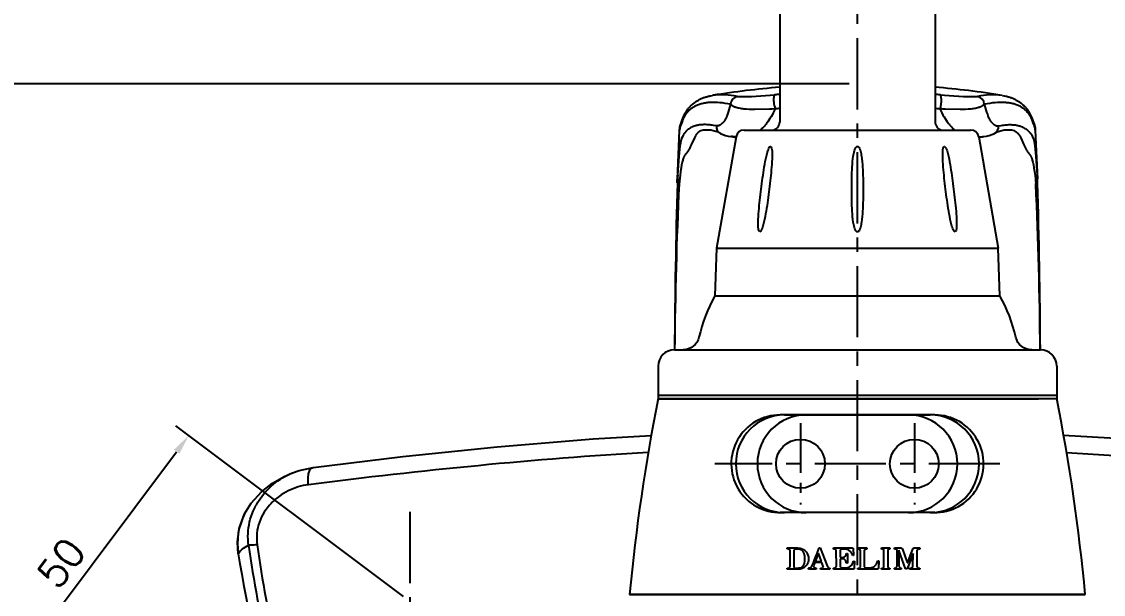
# Model space of a CAD drawing. Extents: x 9368 to 9962, y -5388 to -4968.
# Drawn here: x 9446.9 to 9579.9, y -5213.6 to -5143.2 of the extents above; entities that cross this region are included whole.
import ezdxf

# ---------------------------------------------------------------- set-up
doc = ezdxf.new("R2010")
doc.units = 0
doc.header["$LTSCALE"] = 7
doc.header["$MEASUREMENT"] = 0
doc.linetypes.add('CENTER', pattern=[2, 1.25, -0.25, 0.25, -0.25])
doc.layers.get('0').update_dxf_attribs({"color": 2, "linetype": 'CONTINUOUS'})
for name, color, linetype in [('CL', 1, 'CENTER'), ('D', 2, 'CONTINUOUS'), ('DWG', 7, 'CONTINUOUS'), ('Make2D 표시선', 7, 'CONTINUOUS'), ('Make2D 표시선 - Tangent', 7, 'CONTINUOUS')]:
    doc.layers.add(name, color=color, linetype=linetype)
doc.styles.add('GHS', font='ROMANS.shx', dxfattribs={"bigfont": 'GHS.shx'})

# ---------------------------------------------------------------- blocks, each defined once
blk = doc.blocks.new('A$C23D82774')
at = {"color": 2}
for p, q in [((0, 2.2), (1.06, 2.2)), ((0, 2.1), (0, 2.2)), ((0.15, 2.09), (0, 2.1)), ((0.24, 2.07), (0.15, 2.09)), ((0.28, 2.01), (0.24, 2.07)), ((0.3, 1.93), (0.28, 2.01)), ((0.3, 0.27), (0.3, 1.93)), ((0.71, 2), (0.69, 1.94)), ((0.69, 1.94), (0.69, 0.25)), ((0.75, 2.05), (0.71, 2)), ((0.83, 2.07), (0.75, 2.05)), ((0.88, 2.07), (0.83, 2.07)), ((0.94, 2.07), (0.88, 2.07)), ((0.98, 2.07), (0.94, 2.07)), ((1.13, 2.07), (0.98, 2.07)), ((1.06, 2.2), (1.2, 2.19)), ((1.29, 2.06), (1.13, 2.07)), ((1.2, 2.19), (1.33, 2.17)), ((1.42, 2.02), (1.29, 2.06)), ((1.33, 2.17), (1.46, 2.14)), ((1.52, 1.97), (1.42, 2.02)), ((1.46, 2.14), (1.58, 2.09)), ((1.6, 1.91), (1.52, 1.97)), ((1.58, 2.09), (1.69, 2.04)), ((1.67, 1.83), (1.6, 1.91)), ((1.77, 1.61), (1.67, 1.83)), ((1.69, 2.04), (1.79, 1.97)), ((1.82, 1.33), (1.77, 1.61)), ((1.79, 1.97), (1.91, 1.87)), ((1.83, 1.09), (1.82, 1.33)), ((1.91, 1.87), (2.01, 1.75)), ((2.01, 1.75), (2.09, 1.61)), ((2.09, 1.61), (2.16, 1.46)), ((2.16, 1.46), (2.2, 1.28)), ((2.2, 1.28), (2.21, 1.09)), ((2.85, 0.98), (2.98, 1.31)), ((3.24, 1.65), (2.91, 0.79)), ((2.98, 1.31), (3.11, 1.64)), ((3.11, 1.64), (3.23, 1.95)), ((3.23, 1.95), (3.33, 2.23)), ((3.57, 0.79), (3.24, 1.65)), ((3.33, 2.23), (3.42, 2.23)), ((3.42, 2.23), (4.16, 0.33)), ((4.81, 2.2), (6.8, 2.2)), ((4.81, 2.09), (4.81, 2.2)), ((4.97, 2.09), (4.81, 2.09)), ((5.03, 2.07), (4.97, 2.09)), ((5.08, 2.02), (5.03, 2.07)), ((5.1, 1.95), (5.08, 2.02)), ((5.11, 0.3), (5.1, 1.95)), ((5.51, 2.02), (5.5, 1.96)), ((5.5, 1.96), (5.5, 1.29)), ((5.5, 1.29), (5.51, 1.25)), ((5.56, 2.06), (5.51, 2.02)), ((5.51, 1.25), (5.55, 1.22)), ((5.55, 1.22), (5.59, 1.2)), ((5.64, 2.08), (5.56, 2.06)), ((5.59, 1.2), (5.7, 1.2)), ((6, 2.08), (5.64, 2.08)), ((5.7, 1.2), (5.91, 1.25)), ((5.91, 1.25), (6.09, 1.38)), ((6.37, 2), (6, 2.08)), ((6.09, 1.38), (6.17, 1.61)), ((6.17, 1.61), (6.26, 1.61)), ((6.26, 1.61), (6.26, 0.63)), ((6.65, 1.77), (6.37, 2)), ((6.83, 1.42), (6.65, 1.77)), ((6.8, 2.2), (6.84, 2.19)), ((6.91, 1.42), (6.83, 1.42)), ((6.84, 2.19), (6.86, 2.17)), ((6.86, 2.17), (6.87, 2.14)), ((6.87, 2.14), (6.91, 1.42)), ((7.35, 2.09), (7.35, 2.2)), ((7.35, 2.2), (8.28, 2.2)), ((7.46, 2.09), (7.35, 2.09)), ((7.54, 2.07), (7.46, 2.09)), ((7.6, 2), (7.54, 2.07)), ((7.63, 1.9), (7.6, 2)), ((7.63, 0.29), (7.63, 1.9)), ((8.03, 1.99), (8.02, 1.92)), ((8.02, 1.92), (8.02, 0.33)), ((8.08, 2.06), (8.03, 1.99)), ((8.17, 2.09), (8.08, 2.06)), ((8.28, 2.09), (8.17, 2.09)), ((8.28, 2.2), (8.28, 2.09)), ((9.81, 2.09), (9.81, 2.2)), ((9.81, 2.2), (10.69, 2.2)), ((9.93, 2.09), (9.81, 2.09)), ((10, 2.07), (9.93, 2.09)), ((10.04, 2.02), (10, 2.07)), ((10.06, 1.96), (10.04, 2.02)), ((10.06, 0.29), (10.06, 1.96)), ((10.48, 2.03), (10.46, 1.97)), ((10.46, 1.97), (10.46, 0.26)), ((10.52, 2.07), (10.48, 2.03)), ((10.58, 2.09), (10.52, 2.07)), ((10.69, 2.09), (10.58, 2.09)), ((10.69, 2.2), (10.69, 2.09)), ((11.16, 2.09), (11.16, 2.2)), ((11.16, 2.2), (11.82, 2.2)), ((11.24, 2.09), (11.16, 2.09)), ((11.34, 2.07), (11.24, 2.09)), ((11.42, 2.01), (11.34, 2.07)), ((11.45, 1.89), (11.42, 2.01)), ((11.45, 0.39), (11.45, 1.89)), ((12.31, 0.04), (11.61, 1.97)), ((11.61, 1.97), (11.61, 1.97)), ((11.61, 1.97), (11.61, 0.64)), ((11.82, 2.2), (11.89, 2.19)), ((11.89, 2.19), (11.94, 2.15)), ((11.94, 2.15), (11.99, 2.09)), ((11.99, 2.09), (12.48, 0.69)), ((13.09, 1.64), (12.47, 0.04)), ((12.53, 0.7), (12.71, 1.16)), ((12.71, 1.16), (12.89, 1.62)), ((12.89, 1.62), (13.05, 2.09)), ((13.05, 2.09), (13.08, 2.14)), ((13.08, 2.14), (13.13, 2.18)), ((13.08, 0.31), (13.09, 1.63)), ((13.09, 1.63), (13.09, 1.64)), ((13.13, 2.18), (13.19, 2.2)), ((13.19, 2.2), (13.78, 2.2)), ((13.51, 1.99), (13.48, 1.9)), ((13.48, 1.9), (13.48, 0.31)), ((13.57, 2.06), (13.51, 1.99)), ((13.67, 2.09), (13.57, 2.06)), ((13.78, 2.09), (13.67, 2.09)), ((13.78, 2.2), (13.78, 2.09)), ((0.01, 0), (0.01, 0.11)), ((0.01, 0.11), (0.14, 0.11)), ((0.14, 0.11), (0.21, 0.13)), ((0.21, 0.13), (0.27, 0.19)), ((0.27, 0.19), (0.3, 0.27)), ((0.69, 0.25), (0.7, 0.18)), ((0.7, 0.18), (0.73, 0.14)), ((0.73, 0.14), (0.78, 0.11)), ((0.78, 0.11), (0.85, 0.11)), ((0.85, 0.11), (0.95, 0.11)), ((0.95, 0.11), (1.06, 0.11)), ((1.16, 0), (1, 0)), ((1.06, 0.11), (1.21, 0.12)), ((1.33, 0.01), (1.16, 0)), ((1.21, 0.12), (1.35, 0.14)), ((1.49, 0.04), (1.33, 0.01)), ((1.35, 0.14), (1.47, 0.18)), ((1.47, 0.18), (1.57, 0.23)), ((1.62, 0.09), (1.49, 0.04)), ((1.57, 0.23), (1.65, 0.3)), ((1.73, 0.15), (1.62, 0.09)), ((1.65, 0.3), (1.71, 0.38)), ((1.71, 0.38), (1.79, 0.59)), ((1.84, 0.23), (1.73, 0.15)), ((1.79, 0.59), (1.83, 0.86)), ((1.83, 0.86), (1.83, 1.09)), ((1.95, 0.33), (1.84, 0.23)), ((2.04, 0.45), (1.95, 0.33)), ((2.12, 0.59), (2.04, 0.45)), ((2.17, 0.74), (2.12, 0.59)), ((2.2, 0.9), (2.17, 0.74)), ((2.21, 1.09), (2.2, 0.9)), ((2.21, 0.11), (2.28, 0.12)), ((2.21, 0), (2.21, 0.11)), ((2.28, 0.12), (2.36, 0.14)), ((2.36, 0.14), (2.42, 0.16)), ((2.42, 0.16), (2.5, 0.22)), ((2.5, 0.22), (2.56, 0.29)), ((2.56, 0.29), (2.61, 0.38)), ((2.61, 0.38), (2.73, 0.67)), ((2.73, 0.67), (2.85, 0.98)), ((2.87, 0.68), (2.75, 0.35)), ((2.75, 0.35), (2.76, 0.22)), ((2.76, 0.22), (2.86, 0.14)), ((2.86, 0.14), (3.01, 0.11)), ((3.6, 0.68), (2.87, 0.68)), ((2.91, 0.79), (3.57, 0.79)), ((3.01, 0.11), (3.01, 0)), ((3.46, 0), (3.46, 0.11)), ((3.46, 0.11), (3.66, 0.11)), ((3.75, 0.27), (3.6, 0.68)), ((3.66, 0.11), (3.72, 0.13)), ((3.72, 0.13), (3.76, 0.19)), ((3.76, 0.19), (3.75, 0.27)), ((4.16, 0.33), (4.21, 0.21)), ((4.21, 0.21), (4.28, 0.14)), ((4.28, 0.14), (4.42, 0.11)), ((4.42, 0.11), (4.42, 0)), ((4.81, 0.11), (4.95, 0.12)), ((4.81, 0), (4.81, 0.11)), ((4.95, 0.12), (5.06, 0.17)), ((5.06, 0.17), (5.11, 0.3)), ((5.51, 1.04), (5.5, 1)), ((5.5, 1), (5.5, 0.42)), ((5.5, 0.42), (5.5, 0.36)), ((5.5, 0.36), (5.5, 0.3)), ((5.5, 0.3), (5.51, 0.26)), ((5.54, 1.07), (5.51, 1.04)), ((5.51, 0.26), (5.54, 0.19)), ((5.59, 1.08), (5.54, 1.07)), ((5.54, 0.19), (5.6, 0.14)), ((5.7, 1.08), (5.59, 1.08)), ((5.6, 0.14), (5.68, 0.13)), ((5.68, 0.13), (5.81, 0.12)), ((5.93, 1.02), (5.7, 1.08)), ((5.81, 0.12), (6.01, 0.13)), ((6.1, 0.86), (5.93, 1.02)), ((6.01, 0.13), (6.16, 0.13)), ((6.16, 0.63), (6.1, 0.86)), ((6.26, 0.63), (6.16, 0.63)), ((6.16, 0.13), (6.45, 0.22)), ((6.45, 0.22), (6.75, 0.46)), ((6.75, 0.46), (6.9, 0.83)), ((6.9, 0.83), (7.01, 0.83)), ((6.93, 0.01), (6.9, 0)), ((6.96, 0.04), (6.93, 0.01)), ((6.98, 0.09), (6.96, 0.04)), ((7.01, 0.83), (6.98, 0.09)), ((7.35, 0), (7.35, 0.11)), ((7.35, 0.11), (7.48, 0.11)), ((7.48, 0.11), (7.55, 0.14)), ((7.55, 0.14), (7.61, 0.2)), ((7.61, 0.2), (7.63, 0.29)), ((8.02, 0.33), (8.02, 0.24)), ((8.02, 0.24), (8.06, 0.16)), ((8.06, 0.16), (8.17, 0.13)), ((8.17, 0.13), (8.68, 0.12)), ((8.68, 0.12), (9.02, 0.25)), ((9.02, 0.25), (9.3, 0.53)), ((9.3, 0.53), (9.43, 0.88)), ((9.44, 0.01), (9.4, 0)), ((9.43, 0.88), (9.52, 0.88)), ((9.47, 0.03), (9.44, 0.01)), ((9.48, 0.08), (9.47, 0.03)), ((9.52, 0.88), (9.48, 0.08)), ((9.81, 0), (9.81, 0.11)), ((9.81, 0.11), (9.93, 0.11)), ((9.93, 0.11), (10.02, 0.15)), ((10.02, 0.15), (10.05, 0.22)), ((10.05, 0.22), (10.06, 0.29)), ((10.46, 0.26), (10.47, 0.18)), ((10.47, 0.18), (10.51, 0.13)), ((10.51, 0.13), (10.58, 0.11)), ((10.58, 0.11), (10.69, 0.11)), ((10.69, 0.11), (10.69, 0)), ((11.15, 0.11), (11.31, 0.15)), ((11.15, 0), (11.15, 0.11)), ((11.31, 0.15), (11.41, 0.25)), ((11.41, 0.25), (11.45, 0.39)), ((11.61, 0.64), (11.61, 0.37)), ((11.61, 0.37), (11.65, 0.24)), ((11.65, 0.24), (11.74, 0.15)), ((11.74, 0.15), (11.86, 0.11)), ((11.86, 0.11), (11.86, 0)), ((12.47, 0.04), (12.31, 0.04)), ((12.48, 0.69), (12.53, 0.7)), ((12.72, 0), (12.72, 0.11)), ((12.72, 0.11), (12.85, 0.11)), ((12.85, 0.11), (12.97, 0.13)), ((12.97, 0.13), (13.05, 0.19)), ((13.05, 0.19), (13.08, 0.31)), ((13.48, 0.31), (13.51, 0.2)), ((13.51, 0.2), (13.57, 0.13)), ((13.57, 0.13), (13.67, 0.11)), ((13.67, 0.11), (13.79, 0.11)), ((13.79, 0.11), (13.79, 0)), ((1, 0), (0.01, 0)), ((3.01, 0), (2.21, 0)), ((4.42, 0), (3.46, 0)), ((5.51, 0), (4.81, 0)), ((6.2, 0), (5.51, 0)), ((6.9, 0), (6.2, 0)), ((9.4, 0), (7.35, 0)), ((10.69, 0), (9.81, 0)), ((11.86, 0), (11.15, 0)), ((13.79, 0), (12.72, 0))]:
    blk.add_line(p, q, dxfattribs=at)

msp = doc.modelspace()

# ---------------------------------------------------------------- linework, layer by layer
at = {"layer": 'CL'}
for p, q in [((9549.67, -5266.02), (9549.67, -5123.54)), ((9567.18, -5197.56), (9532.16, -5197.56)), ((9494.67, -5203.46), (9494.67, -5225.46))]:
    msp.add_line(p, q, dxfattribs=at)
at = {"layer": 'CL', "ltscale": 0.7}
for p, q in [((9542.67, -5192.56), (9542.67, -5202.56)), ((9556.67, -5192.56), (9556.67, -5202.56))]:
    msp.add_line(p, q, dxfattribs=at)
at = {"layer": 'D'}
for q in [(9416.98, -5150.89), (9427.85, -5150.89)]:
    msp.add_line((9548.67, -5150.89), q, dxfattribs=at)
at = {"layer": 'DWG'}
for p, q in [((9540.12, -5134.06), (9540.12, -5155.57)), ((9559.22, -5134.06), (9559.22, -5155.57)), ((9535.74, -5156.56), (9549.67, -5156.56)), ((9549.67, -5156.56), (9563.59, -5156.56)), ((9534.76, -5157.38), (9532.35, -5171.06)), ((9564.58, -5157.38), (9566.99, -5171.06)), ((9532.35, -5171.06), (9532.14, -5176.92)), ((9532.35, -5171.06), (9549.67, -5171.06)), ((9549.67, -5171.06), (9566.99, -5171.06)), ((9567.19, -5176.92), (9566.99, -5171.06)), ((9532.14, -5176.92), (9549.67, -5176.92)), ((9549.67, -5176.92), (9567.19, -5176.92)), ((9527.17, -5183.56), (9549.67, -5183.56)), ((9549.67, -5183.56), (9572.17, -5183.56)), ((9525.17, -5185.56), (9525.17, -5189.56)), ((9574.17, -5185.56), (9574.17, -5189.56)), ((9574.17, -5189.16), (9525.17, -5189.16)), ((9525.17, -5189.56), (9549.67, -5189.56)), ((9574.17, -5189.56), (9525.17, -5189.56)), ((9549.67, -5189.56), (9526.68, -5189.56)), ((9559.18, -5191.56), (9540.16, -5191.56)), ((9540.72, -5191.56), (9558.62, -5191.56)), ((9517.2, -5194.51), (9524.32, -5194.08)), ((9582.14, -5194.51), (9575.02, -5194.08)), ((9479.21, -5199.13), (9480.24, -5198.67)), ((9480.22, -5198.67), (9480.24, -5198.67)), ((9482.75, -5198), (9482.75, -5198)), ((9474.34, -5203.71), (9474.34, -5203.71)), ((9559.18, -5203.56), (9540.16, -5203.56)), ((9558.62, -5203.56), (9540.72, -5203.56)), ((9473.56, -5208.61), (9473.56, -5208.61)), ((9521.67, -5213.6), (9577.67, -5213.6)), ((9577.67, -5213.6), (9521.67, -5213.6))]:
    msp.add_line(p, q, dxfattribs=at)
at = {"layer": 'DWG', "color": 7, "linetype": 'Continuous'}
msp.add_line((9527.42, -5189.56), (9571.92, -5189.56), dxfattribs=at)
at = {"layer": 'DWG', "color": 2}
for p, q in [((9493.87, -5213.86), (9465.88, -5192.88)), ((9438.98, -5232.09), (9465.98, -5196.08))]:
    msp.add_line(p, q, dxfattribs=at)
at = {"layer": 'DWG'}
for points in [[(9482.75, -5198), (9493.8, -5196.67), (9505.4, -5195.48), (9517.2, -5194.51)], [(9474.34, -5203.71), (9475.14, -5202.41), (9476.41, -5201.01), (9477.78, -5199.95), (9479.21, -5199.13)], [(9480.22, -5198.67), (9481.04, -5198.37), (9482.75, -5198)], [(9473.56, -5208.61), (9473.47, -5207.2), (9473.68, -5205.49), (9474.34, -5203.71)]]:
    msp.add_lwpolyline(points, dxfattribs=at)
for centre in [(9542.67, -5197.56), (9556.67, -5197.56)]:
    msp.add_circle(centre, 3, dxfattribs=at)
for centre, radius, start, end in [((9535.74, -5157.56), 1, 90, 170), ((9539.12, -5155.56), 1, 275.2494, 0.2403), ((9560.22, -5155.56), 1, 179.7597, 264.7506), ((9563.59, -5157.56), 1, 10, 90), ((9549.67, -5186.56), 20, 151.1948, 166.8634), ((9549.67, -5186.56), 20, 13.1366, 28.8052), ((9527.17, -5185.56), 2, 90, 180), ((9572.17, -5185.56), 2, 0, 90), ((9758.9, -5235.89), 238.28, 168.7874, 174.6316), ((9340.44, -5235.89), 238.28, 5.3684, 11.2126), ((9540.16, -5197.56), 6, 90, 271.1491), ((9540.72, -5197.56), 6, 90, 270), ((9543.37, -5197.56), 6, 90, 270), ((9555.96, -5197.56), 6, 270, 90), ((9558.62, -5197.56), 6, 270, 90), ((9559.18, -5197.56), 6, 268.8509, 90), ((9481.5, -5207.35), 8.03, 153.0724, 188.9999), ((9632.54, -5185.48), 159.24, 187.9661, 192.7368), ((9630.92, -5185.76), 156.55, 187.9839, 192.8421), ((9614.59, -5186.39), 142.76, 188.9514, 197.1252)]:
    msp.add_arc(centre, radius, start, end, dxfattribs=at)
at = {"layer": 'DWG', "extrusion": (0, 0, -1)}
for centre, start, end in [((-9528.24, -5181.56), 193.1366, 270), ((-9571.09, -5181.56), 270, 346.8634)]:
    msp.add_arc(centre, 2, start, end, dxfattribs=at)
at = {"layer": 'DWG'}
for points, knots in [([(9537.67, -5169.07), (9537.75, -5169.07), (9537.82, -5168.95), (9537.92, -5168.74), (9537.96, -5168.64), (9538.07, -5168.31), (9538.13, -5168.09), (9538.28, -5167.42), (9538.37, -5166.97), (9538.6, -5165.62), (9538.72, -5164.72), (9538.94, -5162.92), (9539.04, -5162.02), (9539.15, -5160.67), (9539.18, -5160.22), (9539.19, -5159.55), (9539.19, -5159.33), (9539.16, -5159.01), (9539.15, -5158.9), (9539.1, -5158.69), (9539.07, -5158.57), (9538.91, -5158.55), (9538.84, -5158.67), (9538.74, -5158.88), (9538.7, -5158.98), (9538.59, -5159.31), (9538.54, -5159.53), (9538.38, -5160.2), (9538.3, -5160.65), (9538.07, -5162), (9537.95, -5162.91), (9537.73, -5164.72), (9537.62, -5165.62), (9537.51, -5166.97), (9537.48, -5167.42), (9537.47, -5168.09), (9537.47, -5168.31), (9537.49, -5168.64), (9537.51, -5168.75), (9537.55, -5168.95), (9537.59, -5169.07), (9537.67, -5169.07)], [0, 0, 0, 0, 0.015625, 0.015625, 0.03125, 0.03125, 0.0625, 0.0625, 0.125, 0.125, 0.25, 0.25, 0.375, 0.375, 0.4375, 0.4375, 0.46875, 0.46875, 0.484375, 0.484375, 0.5, 0.5, 0.515625, 0.515625, 0.53125, 0.53125, 0.5625, 0.5625, 0.625, 0.625, 0.75, 0.75, 0.875, 0.875, 0.9375, 0.9375, 0.96875, 0.96875, 0.984375, 0.984375, 1, 1, 1, 1]), ([(9549.67, -5169.07), (9549.79, -5169.07), (9549.86, -5168.95), (9549.96, -5168.74), (9550, -5168.64), (9550.09, -5168.31), (9550.14, -5168.09), (9550.24, -5167.42), (9550.28, -5166.97), (9550.36, -5165.62), (9550.37, -5164.72), (9550.37, -5162.92), (9550.36, -5162.02), (9550.28, -5160.67), (9550.24, -5160.22), (9550.14, -5159.55), (9550.09, -5159.33), (9550, -5159.01), (9549.96, -5158.9), (9549.87, -5158.69), (9549.8, -5158.57), (9549.57, -5158.55), (9549.49, -5158.67), (9549.38, -5158.88), (9549.34, -5158.98), (9549.25, -5159.31), (9549.2, -5159.53), (9549.1, -5160.2), (9549.06, -5160.65), (9548.98, -5162), (9548.97, -5162.91), (9548.97, -5164.72), (9548.98, -5165.62), (9549.06, -5166.97), (9549.1, -5167.42), (9549.2, -5168.09), (9549.25, -5168.31), (9549.34, -5168.64), (9549.38, -5168.75), (9549.48, -5168.95), (9549.55, -5169.07), (9549.67, -5169.07)], [0, 0, 0, 0, 0.015625, 0.015625, 0.03125, 0.03125, 0.0625, 0.0625, 0.125, 0.125, 0.25, 0.25, 0.375, 0.375, 0.4375, 0.4375, 0.46875, 0.46875, 0.484375, 0.484375, 0.5, 0.5, 0.515625, 0.515625, 0.53125, 0.53125, 0.5625, 0.5625, 0.625, 0.625, 0.75, 0.75, 0.875, 0.875, 0.9375, 0.9375, 0.96875, 0.96875, 0.984375, 0.984375, 1, 1, 1, 1]), ([(9561.67, -5169.07), (9561.75, -5169.07), (9561.79, -5168.95), (9561.83, -5168.74), (9561.84, -5168.64), (9561.87, -5168.31), (9561.87, -5168.09), (9561.86, -5167.42), (9561.83, -5166.97), (9561.71, -5165.62), (9561.61, -5164.72), (9561.39, -5162.92), (9561.27, -5162.02), (9561.04, -5160.67), (9560.96, -5160.22), (9560.81, -5159.55), (9560.75, -5159.33), (9560.65, -5159.01), (9560.61, -5158.9), (9560.51, -5158.69), (9560.45, -5158.57), (9560.28, -5158.55), (9560.24, -5158.67), (9560.19, -5158.88), (9560.18, -5158.98), (9560.15, -5159.31), (9560.15, -5159.53), (9560.15, -5160.2), (9560.18, -5160.65), (9560.29, -5162), (9560.4, -5162.91), (9560.62, -5164.72), (9560.74, -5165.62), (9560.97, -5166.97), (9561.05, -5167.42), (9561.21, -5168.09), (9561.27, -5168.31), (9561.38, -5168.64), (9561.42, -5168.75), (9561.52, -5168.95), (9561.59, -5169.07), (9561.67, -5169.07)], [0, 0, 0, 0, 0.015625, 0.015625, 0.03125, 0.03125, 0.0625, 0.0625, 0.125, 0.125, 0.25, 0.25, 0.375, 0.375, 0.4375, 0.4375, 0.46875, 0.46875, 0.484375, 0.484375, 0.5, 0.5, 0.515625, 0.515625, 0.53125, 0.53125, 0.5625, 0.5625, 0.625, 0.625, 0.75, 0.75, 0.875, 0.875, 0.9375, 0.9375, 0.96875, 0.96875, 0.984375, 0.984375, 1, 1, 1, 1]), ([(9474.83, -5207.55), (9474.76, -5207.08), (9474.72, -5206.12), (9474.91, -5204.71), (9475.36, -5203.36), (9476.23, -5201.72), (9477.79, -5199.98), (9479.38, -5199.02), (9480.22, -5198.67)], [0, 0, 0, 0, 0.12833, 0.255766, 0.382216, 0.507591, 0.754899, 1, 1, 1, 1]), ([(9482.18, -5200.13), (9482.14, -5199.85), (9482.12, -5199.46), (9482.17, -5198.97), (9482.26, -5198.5), (9482.47, -5198.03), (9482.75, -5198)], [0, 0, 0, 0, 0.356494, 0.508468, 0.636348, 1, 1, 1, 1]), ([(9482.18, -5200.13), (9481.75, -5200.18), (9480.9, -5200.37), (9479.68, -5200.85), (9478.56, -5201.54), (9477.21, -5202.71), (9475.94, -5204.67), (9475.75, -5206.58), (9475.88, -5207.51)], [0, 0, 0, 0, 0.121428, 0.242837, 0.364745, 0.487796, 0.738802, 1, 1, 1, 1]), ([(9473.56, -5208.61), (9473.67, -5208.4), (9474.06, -5207.98), (9474.54, -5207.7), (9474.83, -5207.55)], [0, 0, 0, 0, 0.41642, 1, 1, 1, 1]), ([(9475.88, -5207.51), (9475.75, -5207.52), (9475.51, -5207.54), (9475.19, -5207.56), (9474.98, -5207.57), (9474.87, -5207.56), (9474.83, -5207.55)], [0, 0, 0, 0, 0.390343, 0.690606, 0.890827, 1, 1, 1, 1])]:
    msp.add_open_spline(points, degree=3, knots=knots, dxfattribs=at)
for points in [[(9523.96, -5196.16), (9509.99, -5196.97), (9496.06, -5198.37), (9482.18, -5200.13)], [(9575.38, -5196.16), (9589.35, -5196.97), (9603.28, -5198.37), (9617.16, -5200.13)]]:
    msp.add_open_spline(points, degree=3, dxfattribs=at)
at = {"layer": 'DWG', "color": 2}
msp.add_solid([(9465.65, -5195.83), (9466.32, -5196.33), (9467.48, -5194.08)], dxfattribs=at)
at = {"layer": 'Make2D 표시선'}
for p, q in [((9527.55, -5162.59), (9527.81, -5156.59)), ((9571.53, -5156.59), (9571.79, -5162.59)), ((9527.65, -5160.78), (9527.73, -5159.86)), ((9527.73, -5159.85), (9527.75, -5159.62)), ((9527.73, -5159.86), (9527.73, -5159.85)), ((9527.73, -5159.86), (9527.73, -5159.86)), ((9571.59, -5159.62), (9571.61, -5159.83)), ((9571.61, -5159.84), (9571.61, -5159.83)), ((9571.61, -5159.84), (9571.61, -5159.85)), ((9571.61, -5159.85), (9571.68, -5160.78))]:
    msp.add_line(p, q, dxfattribs=at)
for points in [[(9527.81, -5156.52), (9527.81, -5156.47), (9527.82, -5156.43), (9527.83, -5156.34), (9527.85, -5156.25), (9527.86, -5156.16), (9527.88, -5156.08), (9527.9, -5155.99), (9527.93, -5155.91), (9527.95, -5155.82), (9527.99, -5155.7), (9528.04, -5155.57), (9528.13, -5155.33), (9528.29, -5154.93), (9528.35, -5154.8), (9528.43, -5154.63), (9528.47, -5154.55), (9528.51, -5154.47), (9528.56, -5154.39), (9528.6, -5154.32), (9528.64, -5154.25), (9528.69, -5154.18), (9528.74, -5154.11), (9528.79, -5154.04), (9528.84, -5153.97), (9528.89, -5153.9), (9528.94, -5153.84), (9529, -5153.77), (9529.06, -5153.71), (9529.12, -5153.65), (9529.18, -5153.58), (9529.25, -5153.52), (9529.31, -5153.45), (9529.38, -5153.39), (9529.45, -5153.33), (9529.52, -5153.28), (9529.6, -5153.22), (9529.67, -5153.16), (9529.75, -5153.11), (9529.82, -5153.06), (9529.9, -5153.01), (9529.98, -5152.96), (9530.06, -5152.91), (9530.14, -5152.87), (9530.22, -5152.82), (9530.3, -5152.78), (9530.39, -5152.74), (9530.48, -5152.7), (9530.57, -5152.66), (9530.66, -5152.62), (9530.76, -5152.58), (9530.85, -5152.55), (9530.94, -5152.52), (9531.04, -5152.49), (9531.14, -5152.46), (9531.24, -5152.43), (9531.34, -5152.4), (9531.44, -5152.38), (9531.54, -5152.36), (9531.64, -5152.34), (9531.84, -5152.3)], [(9539.52, -5152.23), (9539.52, -5152.23), (9539.51, -5152.23), (9539.51, -5152.24), (9539.5, -5152.24), (9539.5, -5152.24), (9539.49, -5152.24), (9539.49, -5152.24), (9539.49, -5152.24), (9539.49, -5152.24), (9539.49, -5152.24), (9539.48, -5152.25), (9539.48, -5152.25), (9539.48, -5152.25), (9539.48, -5152.25), (9539.47, -5152.25), (9539.47, -5152.25), (9539.47, -5152.25), (9539.47, -5152.26), (9539.47, -5152.26), (9539.46, -5152.26), (9539.46, -5152.26), (9539.46, -5152.26), (9539.46, -5152.26), (9539.46, -5152.27), (9539.45, -5152.27), (9539.45, -5152.27), (9539.45, -5152.27), (9539.45, -5152.27), (9539.45, -5152.27), (9539.45, -5152.28), (9539.44, -5152.28), (9539.44, -5152.28), (9539.44, -5152.28), (9539.44, -5152.28), (9539.44, -5152.29), (9539.44, -5152.29), (9539.43, -5152.29), (9539.43, -5152.3), (9539.43, -5152.3), (9539.43, -5152.31), (9539.43, -5152.31), (9539.42, -5152.31), (9539.42, -5152.32), (9539.42, -5152.32), (9539.42, -5152.33), (9539.42, -5152.34), (9539.41, -5152.34), (9539.41, -5152.36), (9539.4, -5152.38), (9539.4, -5152.41), (9539.39, -5152.43), (9539.39, -5152.46), (9539.39, -5152.48), (9539.38, -5152.51), (9539.38, -5152.56), (9539.37, -5152.63), (9539.37, -5152.69), (9539.37, -5152.76), (9539.37, -5152.82), (9539.37, -5152.89), (9539.37, -5152.95), (9539.37, -5153.02), (9539.38, -5153.08), (9539.41, -5153.38), (9539.41, -5153.44), (9539.42, -5153.47), (9539.42, -5153.48), (9539.42, -5153.5), (9539.43, -5153.51), (9539.43, -5153.52), (9539.43, -5153.54), (9539.44, -5153.55), (9539.44, -5153.57), (9539.45, -5153.58), (9539.45, -5153.59), (9539.46, -5153.6), (9539.46, -5153.62), (9539.5, -5153.7), (9539.51, -5153.72), (9539.52, -5153.73), (9539.52, -5153.74), (9539.53, -5153.75), (9539.53, -5153.76), (9539.53, -5153.76), (9539.53, -5153.77), (9539.54, -5153.78), (9539.54, -5153.79), (9539.54, -5153.79), (9539.54, -5153.8), (9539.54, -5153.8), (9539.54, -5153.8), (9539.54, -5153.81), (9539.54, -5153.81), (9539.54, -5153.82), (9539.54, -5153.82), (9539.54, -5153.83), (9539.54, -5153.83), (9539.54, -5153.84), (9539.54, -5153.84), (9539.54, -5153.85), (9539.54, -5153.85), (9539.54, -5153.86), (9539.54, -5153.86), (9539.54, -5153.87), (9539.54, -5153.87), (9539.54, -5153.88), (9539.54, -5153.88), (9539.54, -5153.89), (9539.54, -5153.89), (9539.54, -5153.9), (9539.53, -5153.91), (9539.53, -5153.92), (9539.53, -5153.93), (9539.53, -5153.94), (9539.52, -5153.95), (9539.52, -5153.96)], [(9567.49, -5152.3), (9567.7, -5152.34), (9567.9, -5152.38), (9568, -5152.4), (9568.1, -5152.43), (9568.2, -5152.46), (9568.3, -5152.49), (9568.4, -5152.52), (9568.49, -5152.55), (9568.58, -5152.58), (9568.67, -5152.62), (9568.76, -5152.66), (9568.86, -5152.7), (9568.94, -5152.74), (9569.03, -5152.78), (9569.12, -5152.82), (9569.2, -5152.87), (9569.28, -5152.91), (9569.36, -5152.96), (9569.44, -5153.01), (9569.52, -5153.06), (9569.6, -5153.11), (9569.67, -5153.17), (9569.75, -5153.22), (9569.82, -5153.28), (9569.89, -5153.34), (9569.96, -5153.4), (9570.03, -5153.46), (9570.1, -5153.53), (9570.17, -5153.59), (9570.23, -5153.66), (9570.29, -5153.72), (9570.35, -5153.79), (9570.4, -5153.85), (9570.46, -5153.92), (9570.51, -5153.98), (9570.56, -5154.05), (9570.61, -5154.12), (9570.66, -5154.19), (9570.7, -5154.26), (9570.75, -5154.33), (9570.79, -5154.41), (9570.83, -5154.48), (9570.88, -5154.57), (9570.92, -5154.65), (9571, -5154.82), (9571.1, -5155.07), (9571.24, -5155.41), (9571.32, -5155.62), (9571.36, -5155.73), (9571.39, -5155.84), (9571.42, -5155.92), (9571.44, -5156.01), (9571.46, -5156.09), (9571.48, -5156.18), (9571.5, -5156.27), (9571.51, -5156.35), (9571.52, -5156.44), (9571.53, -5156.53)]]:
    msp.add_lwpolyline(points, dxfattribs=at)
for centre, radius, start, end in [((9549.67, -5264.06), 113.17, 94.8413, 99.025), ((9549.67, -5264.06), 113.17, 80.9615, 85.1587), ((9535.08, -5153.44), 1.02, 99.0193, 177.0834), ((9531.18, -5160.05), 3.49, 61.9096, 102.7205), ((9568.19, -5160.05), 3.49, 77.2795, 118.0904), ((9534.44, -5153.65), 3.71, 244.144, 264.9959), ((9548.69, -5040), 118.26, 262.9615, 263.2309), ((9550.65, -5039.99), 118.27, 276.7689, 277.0382), ((9564.89, -5153.65), 3.71, 275.0064, 295.8537), ((10472.95, -5189.4), 945.78, 178.40378, 179.64604), ((8626.12, -5189.4), 946.06, 0.35387, 1.59507)]:
    msp.add_arc(centre, radius, start, end, dxfattribs=at)
at = {"layer": 'Make2D 표시선 - Tangent'}
for p, q in [((9527.53, -5163.05), (9527.57, -5162.17)), ((9571.8, -5163.07), (9571.77, -5162.17))]:
    msp.add_line(p, q, dxfattribs=at)
for points in [[(9559.82, -5153.96), (9559.83, -5153.94), (9559.84, -5153.93), (9559.85, -5153.91), (9559.86, -5153.89), (9559.87, -5153.88), (9559.88, -5153.86), (9559.88, -5153.84), (9559.89, -5153.83), (9559.9, -5153.81), (9559.9, -5153.79), (9559.91, -5153.77), (9559.91, -5153.75), (9559.92, -5153.73), (9559.92, -5153.71), (9559.93, -5153.67), (9559.94, -5153.6), (9559.96, -5153.43), (9559.97, -5153.35), (9559.98, -5153.27), (9559.99, -5153.18), (9559.99, -5153.09), (9559.99, -5153), (9560, -5152.9), (9559.99, -5152.83), (9559.99, -5152.76), (9559.99, -5152.7), (9559.98, -5152.63), (9559.97, -5152.56), (9559.97, -5152.53), (9559.96, -5152.5), (9559.96, -5152.47), (9559.95, -5152.44), (9559.94, -5152.41), (9559.93, -5152.38), (9559.93, -5152.36), (9559.93, -5152.35), (9559.92, -5152.34), (9559.92, -5152.33), (9559.92, -5152.33), (9559.91, -5152.32), (9559.91, -5152.31), (9559.91, -5152.31), (9559.91, -5152.3), (9559.9, -5152.3), (9559.9, -5152.29), (9559.9, -5152.29), (9559.9, -5152.29), (9559.9, -5152.29), (9559.9, -5152.28), (9559.9, -5152.28), (9559.89, -5152.28), (9559.89, -5152.28), (9559.89, -5152.28), (9559.89, -5152.27), (9559.89, -5152.27), (9559.88, -5152.27), (9559.88, -5152.27), (9559.88, -5152.27), (9559.88, -5152.26), (9559.88, -5152.26), (9559.87, -5152.26), (9559.87, -5152.26), (9559.87, -5152.26), (9559.87, -5152.25), (9559.87, -5152.25), (9559.86, -5152.25), (9559.86, -5152.25), (9559.86, -5152.25), (9559.86, -5152.25), (9559.85, -5152.25), (9559.85, -5152.24), (9559.85, -5152.24), (9559.85, -5152.24), (9559.84, -5152.24), (9559.84, -5152.24), (9559.84, -5152.24), (9559.83, -5152.24), (9559.83, -5152.24), (9559.83, -5152.24), (9559.83, -5152.23), (9559.82, -5152.23), (9559.82, -5152.23), (9559.82, -5152.23), (9559.82, -5152.23)], [(9534.06, -5153.39), (9533.74, -5153.33), (9533.41, -5153.28), (9533.08, -5153.23), (9532.75, -5153.2), (9532.47, -5153.18), (9532.18, -5153.17), (9532.04, -5153.16), (9531.89, -5153.16), (9531.75, -5153.17), (9531.61, -5153.17), (9531.47, -5153.18), (9531.34, -5153.19), (9531.21, -5153.21), (9531.08, -5153.22), (9530.95, -5153.25), (9530.82, -5153.27), (9530.69, -5153.3), (9530.56, -5153.33), (9530.45, -5153.35), (9530.34, -5153.39), (9530.24, -5153.42), (9530.13, -5153.46), (9530.03, -5153.5), (9529.93, -5153.54), (9529.82, -5153.58), (9529.72, -5153.63), (9529.63, -5153.68), (9529.54, -5153.73), (9529.45, -5153.79), (9529.36, -5153.85), (9529.28, -5153.91), (9529.19, -5153.97), (9529.11, -5154.03), (9529.03, -5154.1), (9528.96, -5154.17), (9528.88, -5154.24), (9528.82, -5154.31), (9528.75, -5154.38), (9528.68, -5154.46), (9528.65, -5154.5), (9528.62, -5154.54), (9528.59, -5154.58), (9528.56, -5154.62), (9528.53, -5154.66), (9528.51, -5154.7), (9528.47, -5154.76), (9528.44, -5154.81), (9528.41, -5154.86), (9528.38, -5154.92), (9528.32, -5155.03), (9528.27, -5155.14), (9528.21, -5155.28), (9528.15, -5155.43), (9527.99, -5155.84), (9527.95, -5155.94), (9527.92, -5156.04), (9527.89, -5156.14), (9527.87, -5156.2), (9527.86, -5156.25), (9527.85, -5156.29), (9527.84, -5156.33), (9527.83, -5156.37), (9527.82, -5156.42), (9527.82, -5156.46), (9527.81, -5156.5), (9527.81, -5156.55), (9527.81, -5156.59)], [(9534.06, -5153.39), (9533.87, -5154.08), (9533.79, -5154.35), (9533.7, -5154.61), (9533.62, -5154.84), (9533.58, -5154.95), (9533.53, -5155.06), (9533.49, -5155.14), (9533.47, -5155.18), (9533.45, -5155.23), (9533.43, -5155.26), (9533.41, -5155.29), (9533.39, -5155.32), (9533.38, -5155.35), (9533.36, -5155.37), (9533.35, -5155.39), (9533.32, -5155.42), (9533.3, -5155.46), (9533.27, -5155.49), (9533.23, -5155.54), (9533.19, -5155.58), (9533.15, -5155.63), (9533.11, -5155.67), (9533.04, -5155.74), (9533, -5155.77), (9532.97, -5155.8), (9532.93, -5155.83), (9532.89, -5155.86), (9532.86, -5155.89), (9532.84, -5155.9), (9532.82, -5155.92), (9532.79, -5155.94), (9532.76, -5155.96), (9532.74, -5155.96), (9532.72, -5155.97), (9532.71, -5155.98), (9532.69, -5155.99), (9532.68, -5156), (9532.66, -5156), (9532.65, -5156.01), (9532.63, -5156.01), (9532.62, -5156.02), (9532.6, -5156.03), (9532.58, -5156.03), (9532.57, -5156.03), (9532.56, -5156.04), (9532.54, -5156.04), (9532.53, -5156.04), (9532.51, -5156.04), (9532.5, -5156.05), (9532.49, -5156.05), (9532.47, -5156.05), (9532.46, -5156.05), (9532.44, -5156.05), (9532.43, -5156.05), (9532.41, -5156.05), (9532.4, -5156.05), (9532.38, -5156.05), (9532.36, -5156.05), (9532.33, -5156.04)], [(9539.52, -5153.96), (9539.19, -5153.98), (9538.87, -5154), (9537.05, -5154.04), (9536.71, -5154.04), (9536.37, -5154.03), (9536.04, -5154.01), (9535.71, -5153.98), (9535.57, -5153.96), (9535.43, -5153.94), (9535.28, -5153.92), (9535.14, -5153.89), (9535.01, -5153.87), (9534.88, -5153.83), (9534.77, -5153.8), (9534.71, -5153.78), (9534.65, -5153.76), (9534.62, -5153.75), (9534.58, -5153.74), (9534.54, -5153.72), (9534.51, -5153.7), (9534.47, -5153.69), (9534.44, -5153.67), (9534.41, -5153.65), (9534.39, -5153.64), (9534.37, -5153.63), (9534.35, -5153.61), (9534.32, -5153.6), (9534.31, -5153.59), (9534.29, -5153.58), (9534.28, -5153.57), (9534.27, -5153.56), (9534.26, -5153.55), (9534.25, -5153.54), (9534.24, -5153.53), (9534.23, -5153.52), (9534.21, -5153.5), (9534.17, -5153.46), (9534.17, -5153.46), (9534.17, -5153.46), (9534.16, -5153.45), (9534.16, -5153.45), (9534.16, -5153.45), (9534.15, -5153.44), (9534.13, -5153.43), (9534.13, -5153.43), (9534.13, -5153.42), (9534.11, -5153.41), (9534.11, -5153.41), (9534.11, -5153.41), (9534.1, -5153.41), (9534.1, -5153.41), (9534.1, -5153.41), (9534.1, -5153.4), (9534.1, -5153.4), (9534.1, -5153.4), (9534.1, -5153.4), (9534.1, -5153.4), (9534.1, -5153.4), (9534.1, -5153.4), (9534.1, -5153.4), (9534.1, -5153.4), (9534.1, -5153.4), (9534.1, -5153.4), (9534.1, -5153.4), (9534.1, -5153.4), (9534.09, -5153.4), (9534.09, -5153.4), (9534.09, -5153.4), (9534.09, -5153.4), (9534.08, -5153.4), (9534.08, -5153.4), (9534.08, -5153.4), (9534.08, -5153.4), (9534.08, -5153.4), (9534.08, -5153.4), (9534.08, -5153.4), (9534.08, -5153.4), (9534.08, -5153.4), (9534.08, -5153.4), (9534.07, -5153.4), (9534.07, -5153.39), (9534.07, -5153.39), (9534.07, -5153.39), (9534.07, -5153.39), (9534.07, -5153.39), (9534.07, -5153.39), (9534.07, -5153.39), (9534.07, -5153.39), (9534.07, -5153.39), (9534.07, -5153.39), (9534.07, -5153.39), (9534.07, -5153.39), (9534.07, -5153.39), (9534.07, -5153.39), (9534.07, -5153.39), (9534.07, -5153.39), (9534.07, -5153.39), (9534.07, -5153.39), (9534.07, -5153.39), (9534.07, -5153.39), (9534.06, -5153.39), (9534.06, -5153.39), (9534.06, -5153.39), (9534.06, -5153.39), (9534.06, -5153.39), (9534.06, -5153.39), (9534.06, -5153.39), (9534.06, -5153.39)], [(9565.27, -5153.39), (9565.27, -5153.39), (9565.27, -5153.39), (9565.27, -5153.39), (9565.26, -5153.4), (9565.26, -5153.4), (9565.26, -5153.4), (9565.26, -5153.4), (9565.25, -5153.4), (9565.25, -5153.4), (9565.24, -5153.4), (9565.24, -5153.4), (9565.24, -5153.41), (9565.23, -5153.41), (9565.23, -5153.41), (9565.22, -5153.41), (9565.22, -5153.42), (9565.21, -5153.42), (9565.21, -5153.42), (9565.21, -5153.43), (9565.2, -5153.43), (9565.19, -5153.43), (9565.19, -5153.44), (9565.18, -5153.45), (9565.17, -5153.45), (9565.16, -5153.46), (9565.13, -5153.5), (9565.11, -5153.52), (9565.1, -5153.53), (9565.09, -5153.53), (9565.08, -5153.55), (9565.06, -5153.56), (9565.05, -5153.57), (9565.04, -5153.58), (9565.02, -5153.59), (9565.01, -5153.6), (9564.99, -5153.61), (9564.96, -5153.63), (9564.95, -5153.64), (9564.93, -5153.65), (9564.9, -5153.67), (9564.86, -5153.69), (9564.83, -5153.71), (9564.79, -5153.72), (9564.76, -5153.74), (9564.72, -5153.75), (9564.68, -5153.76), (9564.63, -5153.78), (9564.57, -5153.8), (9564.46, -5153.83), (9564.32, -5153.87), (9564.19, -5153.9), (9564.05, -5153.92), (9563.91, -5153.94), (9563.77, -5153.96), (9563.62, -5153.98), (9563.3, -5154.01), (9562.97, -5154.03), (9562.62, -5154.04), (9562.29, -5154.04), (9560.46, -5154), (9560.14, -5153.98), (9559.82, -5153.96)], [(9571.53, -5156.59), (9571.53, -5156.55), (9571.52, -5156.5), (9571.52, -5156.46), (9571.51, -5156.42), (9571.51, -5156.38), (9571.5, -5156.34), (9571.49, -5156.29), (9571.48, -5156.25), (9571.47, -5156.2), (9571.45, -5156.15), (9571.42, -5156.04), (9571.39, -5155.94), (9571.28, -5155.67), (9571.13, -5155.29), (9571.07, -5155.15), (9571.02, -5155.04), (9570.96, -5154.92), (9570.93, -5154.87), (9570.9, -5154.81), (9570.87, -5154.76), (9570.83, -5154.71), (9570.81, -5154.67), (9570.78, -5154.62), (9570.75, -5154.58), (9570.72, -5154.54), (9570.69, -5154.5), (9570.66, -5154.47), (9570.59, -5154.39), (9570.53, -5154.31), (9570.46, -5154.24), (9570.39, -5154.17), (9570.31, -5154.11), (9570.23, -5154.04), (9570.15, -5153.97), (9570.07, -5153.91), (9569.98, -5153.85), (9569.89, -5153.79), (9569.8, -5153.74), (9569.71, -5153.68), (9569.62, -5153.64), (9569.52, -5153.59), (9569.41, -5153.54), (9569.31, -5153.5), (9569.2, -5153.46), (9569.1, -5153.42), (9568.99, -5153.38), (9568.88, -5153.35), (9568.77, -5153.32), (9568.65, -5153.29), (9568.52, -5153.27), (9568.39, -5153.25), (9568.27, -5153.23), (9568.14, -5153.21), (9568.01, -5153.2), (9567.89, -5153.18), (9567.76, -5153.18), (9567.62, -5153.17), (9567.47, -5153.16), (9567.33, -5153.16), (9567.19, -5153.17), (9566.9, -5153.18), (9566.61, -5153.2), (9566.28, -5153.23), (9565.94, -5153.28), (9565.61, -5153.33), (9565.27, -5153.39)], [(9565.27, -5153.39), (9565.46, -5154.08), (9565.55, -5154.35), (9565.64, -5154.61), (9565.72, -5154.84), (9565.76, -5154.95), (9565.81, -5155.06), (9565.85, -5155.14), (9565.87, -5155.18), (9565.89, -5155.23), (9565.91, -5155.26), (9565.92, -5155.29), (9565.94, -5155.32), (9565.96, -5155.35), (9565.97, -5155.37), (9565.99, -5155.39), (9566.01, -5155.42), (9566.04, -5155.46), (9566.07, -5155.49), (9566.11, -5155.54), (9566.15, -5155.58), (9566.19, -5155.63), (9566.23, -5155.67), (9566.3, -5155.74), (9566.33, -5155.77), (9566.37, -5155.8), (9566.41, -5155.83), (9566.44, -5155.86), (9566.48, -5155.89), (9566.5, -5155.9), (9566.52, -5155.92), (9566.55, -5155.94), (9566.58, -5155.96), (9566.6, -5155.96), (9566.61, -5155.97), (9566.63, -5155.98), (9566.65, -5155.99), (9566.66, -5156), (9566.68, -5156), (9566.69, -5156.01), (9566.71, -5156.01), (9566.72, -5156.02), (9566.74, -5156.03), (9566.75, -5156.03), (9566.77, -5156.03), (9566.78, -5156.04), (9566.8, -5156.04), (9566.81, -5156.04), (9566.82, -5156.04), (9566.84, -5156.05), (9566.85, -5156.05), (9566.87, -5156.05), (9566.88, -5156.05), (9566.9, -5156.05), (9566.91, -5156.05), (9566.93, -5156.05), (9566.94, -5156.05), (9566.96, -5156.05), (9566.97, -5156.05), (9567, -5156.04)], [(9539.55, -5153.96), (9539.44, -5154.21), (9539.31, -5154.46), (9539.18, -5154.71), (9539.05, -5154.95), (9538.92, -5155.16), (9538.79, -5155.36), (9538.65, -5155.55), (9538.58, -5155.65), (9538.51, -5155.74), (9538.44, -5155.83), (9538.37, -5155.91), (9538.3, -5156), (9538.23, -5156.08), (9538.15, -5156.16), (9538.08, -5156.23), (9538, -5156.31), (9537.92, -5156.38), (9537.84, -5156.45), (9537.77, -5156.52), (9537.72, -5156.56)], [(9559.82, -5153.96), (9559.93, -5154.21), (9560.06, -5154.46), (9560.18, -5154.71), (9560.32, -5154.95), (9560.45, -5155.16), (9560.58, -5155.36), (9560.72, -5155.55), (9560.79, -5155.65), (9560.86, -5155.74), (9560.93, -5155.83), (9561, -5155.91), (9561.07, -5156), (9561.14, -5156.08), (9561.22, -5156.16), (9561.29, -5156.23), (9561.37, -5156.31), (9561.45, -5156.38), (9561.53, -5156.45), (9561.6, -5156.52), (9561.65, -5156.56)], [(9532.33, -5156.04), (9531.99, -5155.98), (9531.83, -5155.96), (9531.67, -5155.94), (9531.51, -5155.92), (9531.36, -5155.91), (9531.21, -5155.9), (9531.05, -5155.89), (9530.92, -5155.89), (9530.78, -5155.89), (9530.65, -5155.9), (9530.52, -5155.91), (9530.38, -5155.92), (9530.25, -5155.93), (9530.12, -5155.96), (9530.05, -5155.97), (9529.99, -5155.98), (9529.87, -5156.01), (9529.81, -5156.03), (9529.75, -5156.04), (9529.7, -5156.06), (9529.64, -5156.08), (9529.59, -5156.1), (9529.53, -5156.12), (9529.48, -5156.14), (9529.42, -5156.16), (9529.37, -5156.18), (9529.32, -5156.21), (9529.27, -5156.23), (9529.22, -5156.26), (9529.17, -5156.29), (9529.12, -5156.32), (9529.07, -5156.35), (9529.02, -5156.38), (9528.97, -5156.41), (9528.93, -5156.44), (9528.88, -5156.47), (9528.84, -5156.51), (9528.79, -5156.54), (9528.75, -5156.58), (9528.71, -5156.62), (9528.67, -5156.65), (9528.63, -5156.69), (9528.59, -5156.73), (9528.56, -5156.77), (9528.52, -5156.81), (9528.49, -5156.85), (9528.45, -5156.89), (9528.42, -5156.93), (9528.4, -5156.97), (9528.37, -5157), (9528.34, -5157.04), (9528.32, -5157.08), (9528.29, -5157.12), (9528.27, -5157.16), (9528.25, -5157.2), (9528.2, -5157.3), (9528.15, -5157.39), (9528.05, -5157.6), (9528.04, -5157.63), (9528.03, -5157.66), (9528.02, -5157.68), (9528.02, -5157.7), (9528.01, -5157.72), (9528, -5157.75), (9527.99, -5157.78), (9527.98, -5157.83), (9527.96, -5157.92), (9527.94, -5158), (9527.91, -5158.17), (9527.86, -5158.53), (9527.81, -5158.9), (9527.72, -5159.82), (9527.63, -5160.97), (9527.57, -5162.11)], [(9567, -5156.04), (9567.34, -5155.98), (9567.51, -5155.96), (9567.67, -5155.94), (9567.82, -5155.92), (9567.98, -5155.91), (9568.13, -5155.9), (9568.29, -5155.89), (9568.42, -5155.89), (9568.55, -5155.89), (9568.69, -5155.9), (9568.82, -5155.91), (9568.96, -5155.92), (9569.09, -5155.93), (9569.22, -5155.96), (9569.29, -5155.97), (9569.35, -5155.98), (9569.47, -5156.01), (9569.53, -5156.03), (9569.58, -5156.04), (9569.64, -5156.06), (9569.7, -5156.08), (9569.75, -5156.1), (9569.81, -5156.12), (9569.86, -5156.14), (9569.91, -5156.16), (9569.97, -5156.18), (9570.02, -5156.21), (9570.07, -5156.23), (9570.12, -5156.26), (9570.17, -5156.29), (9570.22, -5156.32), (9570.27, -5156.35), (9570.32, -5156.38), (9570.37, -5156.41), (9570.41, -5156.44), (9570.46, -5156.47), (9570.5, -5156.51), (9570.55, -5156.54), (9570.59, -5156.58), (9570.63, -5156.62), (9570.67, -5156.65), (9570.71, -5156.69), (9570.75, -5156.73), (9570.78, -5156.77), (9570.82, -5156.81), (9570.85, -5156.85), (9570.89, -5156.89), (9570.91, -5156.93), (9570.94, -5156.97), (9570.97, -5157), (9571, -5157.04), (9571.02, -5157.08), (9571.05, -5157.12), (9571.07, -5157.16), (9571.09, -5157.2), (9571.14, -5157.3), (9571.19, -5157.39), (9571.28, -5157.6), (9571.3, -5157.63), (9571.31, -5157.66), (9571.31, -5157.68), (9571.32, -5157.7), (9571.33, -5157.72), (9571.34, -5157.75), (9571.35, -5157.78), (9571.36, -5157.83), (9571.38, -5157.92), (9571.4, -5158), (9571.43, -5158.17), (9571.48, -5158.53), (9571.53, -5158.9), (9571.62, -5159.82), (9571.7, -5160.97), (9571.77, -5162.11)], [(9530.41, -5156.65), (9530.39, -5156.66), (9530.37, -5156.67), (9530.34, -5156.68), (9530.32, -5156.69), (9530.3, -5156.71), (9530.28, -5156.72), (9530.26, -5156.73), (9530.23, -5156.75), (9530.21, -5156.76), (9530.19, -5156.78), (9530.17, -5156.79), (9530.15, -5156.81), (9530.13, -5156.82), (9530.11, -5156.84), (9530.09, -5156.85), (9530.07, -5156.87), (9530.05, -5156.89), (9530.04, -5156.91), (9530.02, -5156.93), (9530, -5156.95), (9529.98, -5156.97), (9529.96, -5156.99), (9529.93, -5157.03), (9529.89, -5157.07), (9529.86, -5157.11), (9529.83, -5157.16), (9529.8, -5157.2), (9529.78, -5157.24), (9529.75, -5157.28), (9529.71, -5157.36), (9529.67, -5157.43), (9529.63, -5157.52), (9529.24, -5158.38), (9529.13, -5158.62), (9529.01, -5158.85), (9528.96, -5158.95), (9528.91, -5159.04), (9528.85, -5159.13), (9528.82, -5159.17), (9528.79, -5159.22), (9528.76, -5159.27), (9528.72, -5159.33), (9528.67, -5159.38), (9528.58, -5159.49), (9528.54, -5159.54), (9528.52, -5159.57), (9528.5, -5159.6), (9528.48, -5159.63), (9528.46, -5159.66), (9528.43, -5159.7), (9528.41, -5159.74), (9528.39, -5159.78), (9528.37, -5159.82), (9528.35, -5159.86), (9528.33, -5159.9), (9528.31, -5159.94), (9528.29, -5159.98), (9528.27, -5160.05), (9528.25, -5160.11), (9528.22, -5160.18), (9528.2, -5160.24), (9528.17, -5160.37), (9528.13, -5160.51), (9528.09, -5160.68), (9528.06, -5160.85), (9528, -5161.19), (9527.93, -5161.64), (9527.87, -5162.1), (9527.77, -5163.22)], [(9534.76, -5157.41), (9534.63, -5157.4), (9534.39, -5157.38), (9534.27, -5157.37), (9534.15, -5157.35)], [(9564.58, -5157.41), (9564.74, -5157.4), (9564.98, -5157.38), (9565.1, -5157.37), (9565.22, -5157.35)], [(9568.96, -5156.65), (9568.98, -5156.66), (9569, -5156.67), (9569.03, -5156.68), (9569.05, -5156.69), (9569.07, -5156.71), (9569.09, -5156.72), (9569.11, -5156.73), (9569.13, -5156.75), (9569.16, -5156.76), (9569.18, -5156.78), (9569.2, -5156.79), (9569.22, -5156.81), (9569.24, -5156.82), (9569.26, -5156.84), (9569.28, -5156.85), (9569.29, -5156.87), (9569.31, -5156.89), (9569.33, -5156.91), (9569.35, -5156.93), (9569.37, -5156.95), (9569.39, -5156.97), (9569.41, -5156.99), (9569.44, -5157.03), (9569.48, -5157.07), (9569.51, -5157.11), (9569.54, -5157.16), (9569.57, -5157.2), (9569.59, -5157.24), (9569.62, -5157.28), (9569.66, -5157.36), (9569.7, -5157.43), (9569.74, -5157.52), (9570.12, -5158.38), (9570.24, -5158.62), (9570.36, -5158.85), (9570.41, -5158.95), (9570.46, -5159.04), (9570.52, -5159.13), (9570.55, -5159.17), (9570.57, -5159.22), (9570.61, -5159.27), (9570.65, -5159.33), (9570.7, -5159.38), (9570.79, -5159.49), (9570.83, -5159.54), (9570.85, -5159.57), (9570.87, -5159.6), (9570.89, -5159.63), (9570.91, -5159.66), (9570.93, -5159.7), (9570.96, -5159.74), (9570.98, -5159.78), (9571, -5159.82), (9571.02, -5159.86), (9571.04, -5159.9), (9571.06, -5159.94), (9571.07, -5159.98), (9571.1, -5160.05), (9571.12, -5160.11), (9571.14, -5160.18), (9571.16, -5160.24), (9571.2, -5160.37), (9571.24, -5160.51), (9571.28, -5160.68), (9571.31, -5160.85), (9571.37, -5161.19), (9571.44, -5161.64), (9571.5, -5162.1), (9571.6, -5163.22)]]:
    msp.add_lwpolyline(points, dxfattribs=at)
for centre, radius, start, end in [((9532.98, -5161.16), 8.93, 77.4641, 97.3188), ((9535.29, -5110.04), 42.4, 269.4998, 275.7286), ((9549.65, -5283.13), 131.29, 94.1646, 94.4259), ((9549.68, -5283.13), 131.29, 85.5741, 85.8353), ((9564.05, -5110.04), 42.4, 264.2714, 270.5002), ((9566.37, -5161.24), 9.01, 83.1134, 102.4704), ((9564.27, -5153.43), 1, 2.1808, 81.7184), ((9549.69, -5271.37), 117.85, 94.6605, 94.9538), ((9549.64, -5271.36), 117.84, 85.0464, 85.3397), ((9533.32, -5156.14), 0.991, 174.583, 239.9515), ((9566.02, -5156.14), 0.991, 300.0485, 5.417), ((10063.31, -5187.47), 536.12, 177.4081, 179.5821), ((9530.11, -5162.3), 2.54, 175.7176, 201.2154), ((9569.23, -5162.3), 2.54, 338.7846, 4.2824), ((9036.03, -5187.47), 536.12, 0.4179, 2.5919)]:
    msp.add_arc(centre, radius, start, end, dxfattribs=at)

# ---------------------------------------------------------------- block references
at = {"layer": 'D', "xscale": 1.181730172713287, "yscale": 1.181730172712378, "zscale": 1.181730172712862}
msp.add_blockref('A$C23D82774', (9541.04, -5210.5), dxfattribs=at)

# ---------------------------------------------------------------- texts
at = {"layer": 'DWG', "color": 2, "insert": (9451.8, -5209.73), "char_height": 3.5, "attachment_point": 5, "rotation": 53.1367, "style": 'GHS'}
msp.add_mtext('\\A1;50', dxfattribs=at)

doc.saveas('drawing.dxf')
